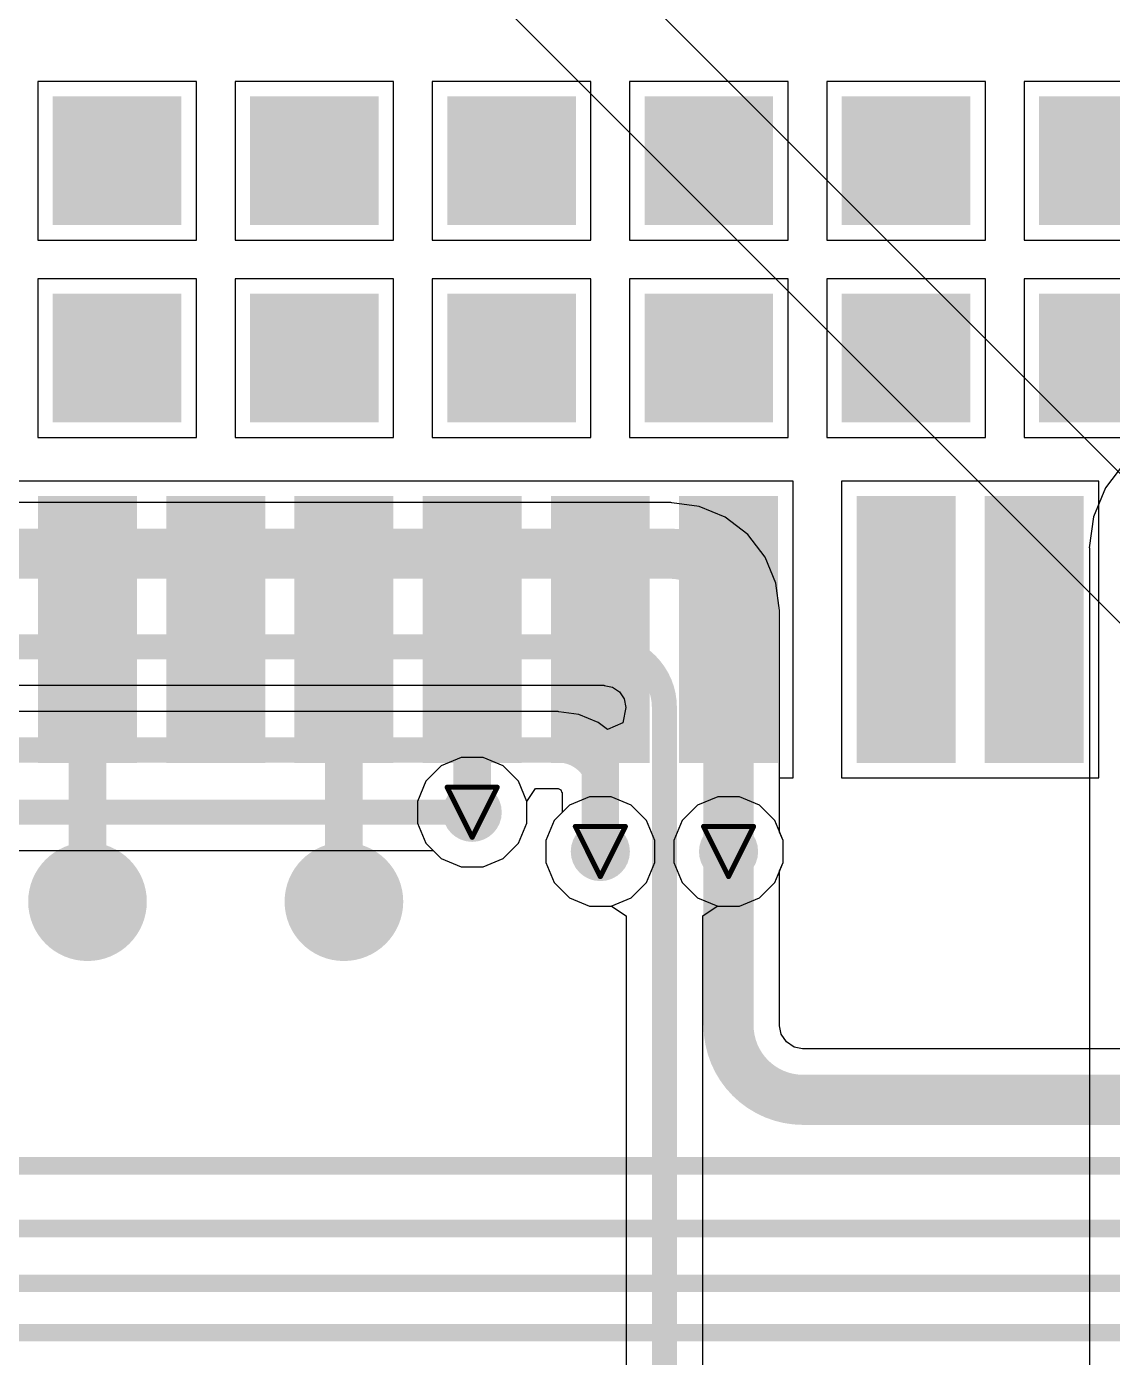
# Model space of a CAD drawing. Header units: inches. Extents: x 0 to 5359, y 0 to 5098.
# Drawn here: x 71.58 to 82.59, y 68.87 to 82.36 of the extents above; entities that cross this region are included whole.
import ezdxf

# ---------------------------------------------------------------- set-up
doc = ezdxf.new("R2010")
doc.units = ezdxf.units.IN
for name, color, linetype in [('Bottom Layer', 5, 'Continuous'), ('Drill Drawing', 1, 'Continuous'), ('Layer 1', 16, 'Continuous'), ('Layer 2', 76, 'Continuous'), ('Top Layer', 1, 'Continuous'), ('Top Paste', 8, 'Continuous'), ('Top Solder', 216, 'Continuous'), ('Via Holes', 16, 'Continuous')]:
    doc.layers.add(name, color=color, linetype=linetype)

# ---------------------------------------------------------------- blocks, each defined once
blk = doc.blocks.new('EC21EFA_512_STD_54')
at = {"layer": 'Top Layer'}
for points in [[(-16.99999902, 11.70000073), (-14.49999894, 11.70000073), (-14.49999894, 10.89999979), (-16.99999902, 10.89999979)], [(-13.54999957, 11.55000103), (-12.44999923, 11.55000103), (-12.44999923, 10.45000069), (-13.54999957, 10.45000069)], [(-11.55000103, 11.55000103), (-10.45000069, 11.55000103), (-10.45000069, 10.45000069), (-11.55000103, 10.45000069)], [(-16.99999902, 10.40000079), (-14.49999894, 10.40000079), (-14.49999894, 9.59999985), (-16.99999902, 9.59999985)], [(-13.54999957, 9.54999995), (-12.44999923, 9.54999995), (-12.44999923, 8.449999609999999), (-13.54999957, 8.449999609999999)], [(-11.55000103, 9.54999995), (-10.45000069, 9.54999995), (-10.45000069, 8.449999609999999), (-11.55000103, 8.449999609999999)], [(-16.99999902, 9.100000849999999), (-14.49999894, 9.100000849999999), (-14.49999894, 8.29999991), (-16.99999902, 8.29999991)], [(-16.99999902, 7.80000091), (-14.49999894, 7.80000091), (-14.49999894, 6.999999969999999), (-16.99999902, 6.999999969999999)], [(-13.54999957, 7.550001409999999), (-12.44999923, 7.550001409999999), (-12.44999923, 6.45000107), (-13.54999957, 6.45000107)], [(-11.55000103, 7.550001409999999), (-10.45000069, 7.550001409999999), (-10.45000069, 6.45000107), (-11.55000103, 6.45000107)], [(-16.99999902, 6.500000969999999), (-14.49999894, 6.500000969999999), (-14.49999894, 5.70000003), (-16.99999902, 5.70000003)], [(-13.54999957, 5.55000033), (-12.44999923, 5.55000033), (-12.44999923, 4.449999989999999), (-13.54999957, 4.449999989999999)], [(-11.55000103, 5.55000033), (-10.45000069, 5.55000033), (-10.45000069, 4.449999989999999), (-11.55000103, 4.449999989999999)], [(-16.99999902, 5.20000103), (-14.49999894, 5.20000103), (-14.49999894, 4.40000009), (-16.99999902, 4.40000009)], [(-13.54999957, 3.549999249999999), (-12.44999923, 3.549999249999999), (-12.44999923, 2.44999891), (-13.54999957, 2.44999891)], [(-11.55000103, 3.549999249999999), (-10.45000069, 3.549999249999999), (-10.45000069, 2.44999891), (-11.55000103, 2.44999891)], [(-16.99999902, 3.39999955), (-14.49999894, 3.39999955), (-14.49999894, 2.59999861), (-16.99999902, 2.59999861)], [(-16.99999902, 2.09999961), (-14.49999894, 2.09999961), (-14.49999894, 1.29999867), (-16.99999902, 1.29999867)], [(-13.54999957, 1.55000071), (-12.44999923, 1.55000071), (-12.44999923, 0.45000037), (-13.54999957, 0.45000037)], [(-11.55000103, 1.55000071), (-10.45000069, 1.55000071), (-10.45000069, 0.45000037), (-11.55000103, 0.45000037)]]:
    blk.add_hatch(color=1, dxfattribs=at).paths.add_polyline_path(points)
at = {"layer": 'Top Paste'}
for points in [[(-16.99999902, 11.70000073), (-14.49999894, 11.70000073), (-14.49999894, 10.89999979), (-16.99999902, 10.89999979)], [(-13.54999957, 11.55000103), (-12.44999923, 11.55000103), (-12.44999923, 10.45000069), (-13.54999957, 10.45000069)], [(-11.55000103, 11.55000103), (-10.45000069, 11.55000103), (-10.45000069, 10.45000069), (-11.55000103, 10.45000069)], [(-16.99999902, 10.40000079), (-14.49999894, 10.40000079), (-14.49999894, 9.59999985), (-16.99999902, 9.59999985)], [(-13.54999957, 9.54999995), (-12.44999923, 9.54999995), (-12.44999923, 8.449999609999999), (-13.54999957, 8.449999609999999)], [(-11.55000103, 9.54999995), (-10.45000069, 9.54999995), (-10.45000069, 8.449999609999999), (-11.55000103, 8.449999609999999)], [(-16.99999902, 9.100000849999999), (-14.49999894, 9.100000849999999), (-14.49999894, 8.29999991), (-16.99999902, 8.29999991)], [(-16.99999902, 7.80000091), (-14.49999894, 7.80000091), (-14.49999894, 6.999999969999999), (-16.99999902, 6.999999969999999)], [(-13.54999957, 7.550001409999999), (-12.44999923, 7.550001409999999), (-12.44999923, 6.45000107), (-13.54999957, 6.45000107)], [(-11.55000103, 7.550001409999999), (-10.45000069, 7.550001409999999), (-10.45000069, 6.45000107), (-11.55000103, 6.45000107)], [(-16.99999902, 6.500000969999999), (-14.49999894, 6.500000969999999), (-14.49999894, 5.70000003), (-16.99999902, 5.70000003)], [(-13.54999957, 5.55000033), (-12.44999923, 5.55000033), (-12.44999923, 4.449999989999999), (-13.54999957, 4.449999989999999)], [(-11.55000103, 5.55000033), (-10.45000069, 5.55000033), (-10.45000069, 4.449999989999999), (-11.55000103, 4.449999989999999)], [(-16.99999902, 5.20000103), (-14.49999894, 5.20000103), (-14.49999894, 4.40000009), (-16.99999902, 4.40000009)], [(-13.54999957, 3.549999249999999), (-12.44999923, 3.549999249999999), (-12.44999923, 2.44999891), (-13.54999957, 2.44999891)], [(-11.55000103, 3.549999249999999), (-10.45000069, 3.549999249999999), (-10.45000069, 2.44999891), (-11.55000103, 2.44999891)], [(-16.99999902, 3.39999955), (-14.49999894, 3.39999955), (-14.49999894, 2.59999861), (-16.99999902, 2.59999861)], [(-16.99999902, 2.09999961), (-14.49999894, 2.09999961), (-14.49999894, 1.29999867), (-16.99999902, 1.29999867)], [(-13.54999957, 1.55000071), (-12.44999923, 1.55000071), (-12.44999923, 0.45000037), (-13.54999957, 0.45000037)], [(-11.55000103, 1.55000071), (-10.45000069, 1.55000071), (-10.45000069, 0.45000037), (-11.55000103, 0.45000037)]]:
    blk.add_hatch(color=8, dxfattribs=at).paths.add_polyline_path(points)
at = {"layer": 'Top Solder'}
for points in [[(-17.10159902, 11.80160073), (-14.39839894, 11.80160073), (-14.39839894, 10.79839979), (-17.10159902, 10.79839979)], [(-13.65159957, 11.65160103), (-12.34839923, 11.65160103), (-12.34839923, 10.34840069), (-13.65159957, 10.34840069)], [(-11.65160103, 11.65160103), (-10.34840069, 11.65160103), (-10.34840069, 10.34840069), (-11.65160103, 10.34840069)], [(-17.10159902, 10.50160079), (-14.39839894, 10.50160079), (-14.39839894, 9.49839985), (-17.10159902, 9.49839985)], [(-13.65159957, 9.65159995), (-12.34839923, 9.65159995), (-12.34839923, 8.34839961), (-13.65159957, 8.34839961)], [(-11.65160103, 9.65159995), (-10.34840069, 9.65159995), (-10.34840069, 8.34839961), (-11.65160103, 8.34839961)], [(-17.10159902, 9.20160085), (-14.39839894, 9.20160085), (-14.39839894, 8.198399910000001), (-17.10159902, 8.198399910000001)], [(-17.10159902, 7.90160091), (-14.39839894, 7.90160091), (-14.39839894, 6.898399969999999), (-17.10159902, 6.898399969999999)], [(-13.65159957, 7.65160141), (-12.34839923, 7.65160141), (-12.34839923, 6.34840107), (-13.65159957, 6.34840107)], [(-11.65160103, 7.65160141), (-10.34840069, 7.65160141), (-10.34840069, 6.34840107), (-11.65160103, 6.34840107)], [(-17.10159902, 6.601600969999999), (-14.39839894, 6.601600969999999), (-14.39839894, 5.59840003), (-17.10159902, 5.59840003)], [(-13.65159957, 5.65160033), (-12.34839923, 5.65160033), (-12.34839923, 4.34839999), (-13.65159957, 4.34839999)], [(-11.65160103, 5.65160033), (-10.34840069, 5.65160033), (-10.34840069, 4.34839999), (-11.65160103, 4.34839999)], [(-17.10159902, 5.30160103), (-14.39839894, 5.30160103), (-14.39839894, 4.298400089999999), (-17.10159902, 4.298400089999999)], [(-13.65159957, 3.65159925), (-12.34839923, 3.65159925), (-12.34839923, 2.34839891), (-13.65159957, 2.34839891)], [(-11.65160103, 3.65159925), (-10.34840069, 3.65159925), (-10.34840069, 2.34839891), (-11.65160103, 2.34839891)], [(-17.10159902, 3.501599549999999), (-14.39839894, 3.501599549999999), (-14.39839894, 2.49839861), (-17.10159902, 2.49839861)], [(-17.10159902, 2.20159961), (-14.39839894, 2.20159961), (-14.39839894, 1.19839867), (-17.10159902, 1.19839867)], [(-13.65159957, 1.65160071), (-12.34839923, 1.65160071), (-12.34839923, 0.34840037), (-13.65159957, 0.34840037)], [(-11.65160103, 1.65160071), (-10.34840069, 1.65160071), (-10.34840069, 0.34840037), (-11.65160103, 0.34840037)]]:
    blk.add_hatch(color=216, dxfattribs=at).paths.add_polyline_path(points)

msp = doc.modelspace()

# ---------------------------------------------------------------- hatches: boundary and pattern name
at = {"layer": 'Bottom Layer'}
h = msp.add_hatch(color=5, dxfattribs=at)
edge = h.paths.add_edge_path()
edge.add_arc((76.10052343999999, 74.39781412), 0.2999994, 0, 360)
h = msp.add_hatch(color=5, dxfattribs=at)
edge = h.paths.add_edge_path()
edge.add_arc((77.39996204, 74.00004504), 0.2999994, 0, 360)
h = msp.add_hatch(color=5, dxfattribs=at)
edge = h.paths.add_edge_path()
edge.add_arc((78.69996198, 74.00004504), 0.2999994, 0, 360)
at = {"layer": 'Layer 1'}
h = msp.add_hatch(color=16, dxfattribs=at)
edge = h.paths.add_edge_path()
edge.add_arc((76.10052343999999, 74.39781412), 0.2999994, 0, 360)
h = msp.add_hatch(color=16, dxfattribs=at)
edge = h.paths.add_edge_path()
edge.add_arc((77.39996204, 74.00004504), 0.2999994, 0, 360)
h = msp.add_hatch(color=16, dxfattribs=at)
edge = h.paths.add_edge_path()
edge.add_arc((78.69996198, 74.00004504), 0.2999994, 0, 360)
at = {"layer": 'Layer 2'}
h = msp.add_hatch(color=76, dxfattribs=at)
edge = h.paths.add_edge_path()
edge.add_arc((76.10052343999999, 74.39781412), 0.2999994, 0, 360)
h = msp.add_hatch(color=76, dxfattribs=at)
edge = h.paths.add_edge_path()
edge.add_arc((77.39996204, 74.00004504), 0.2999994, 0, 360)
h = msp.add_hatch(color=76, dxfattribs=at)
edge = h.paths.add_edge_path()
edge.add_arc((78.69996198, 74.00004504), 0.2999994, 0, 360)
at = {"layer": 'Top Layer'}
h = msp.add_hatch(color=1, dxfattribs=at)
edge = h.paths.add_edge_path()
edge.add_arc((76.10052343999999, 74.39781412), 0.2999994, 0, 360)
h = msp.add_hatch(color=1, dxfattribs=at)
edge = h.paths.add_edge_path()
edge.add_arc((77.39996204, 74.00004504), 0.2999994, 0, 360)
h = msp.add_hatch(color=1, dxfattribs=at)
edge = h.paths.add_edge_path()
edge.add_arc((78.69996198, 74.00004504), 0.2999994, 0, 360)
h = msp.add_hatch(color=1, dxfattribs=at)
edge = h.paths.add_edge_path()
edge.add_arc((72.19996228000001, 73.49204504), 0.499999, 0, 360)
h = msp.add_hatch(color=1, dxfattribs=at)
edge = h.paths.add_edge_path()
edge.add_arc((74.79996216, 73.49204504), 0.499999, 0, 360)
at = {"layer": 'Top Paste'}
h = msp.add_hatch(color=8, dxfattribs=at)
edge = h.paths.add_edge_path()
edge.add_arc((72.19996228000001, 73.49204504), 0.499999, 0, 360)
h = msp.add_hatch(color=8, dxfattribs=at)
edge = h.paths.add_edge_path()
edge.add_arc((74.79996216, 73.49204504), 0.499999, 0, 360)
at = {"layer": 'Top Solder'}
h = msp.add_hatch(color=216, dxfattribs=at)
edge = h.paths.add_edge_path()
edge.add_arc((72.19996228000001, 73.49204504), 0.601599, 0, 360)
h = msp.add_hatch(color=216, dxfattribs=at)
edge = h.paths.add_edge_path()
edge.add_arc((74.79996216, 73.49204504), 0.601599, 0, 360)
at = {"layer": 'Via Holes'}
h = msp.add_hatch(color=7, dxfattribs=at)
edge = h.paths.add_edge_path()
edge.add_arc((76.10052343999999, 74.39781412), 0.1499997, 0, 360)
h = msp.add_hatch(color=7, dxfattribs=at)
edge = h.paths.add_edge_path()
edge.add_arc((77.39996204, 74.00004504), 0.1499997, 0, 360)
h = msp.add_hatch(color=7, dxfattribs=at)
edge = h.paths.add_edge_path()
edge.add_arc((78.69996198, 74.00004504), 0.1499997, 0, 360)

# ---------------------------------------------------------------- linework, layer by layer
at = {"layer": 'Bottom Layer'}
for p, q in [((82.71380714, 77.93718728), (82.52064268, 77.68544788)), ((82.52064268, 77.68544788), (82.3992129, 77.39229123999999)), ((78.11592454, 77.53566408), (55.83140218, 77.53566408)), ((78.12378075999999, 77.53410198), (78.11592454, 77.53566408)), ((78.40100397999998, 77.49760472), (78.12378075999999, 77.53410198)), ((78.66665495999999, 77.38756683999999), (78.40100397999998, 77.49760472)), ((78.8947749, 77.21252528), (78.66665495999999, 77.38756683999999)), ((82.3992129, 77.39229123999999), (82.35779566, 77.077697)), ((79.06981646, 76.98440534), (78.8947749, 77.21252528)), ((82.35779566, 77.077697), (82.36072936, 77.077697)), ((82.36072936, 77.077697), (82.36072936, 54.78598389999999)), ((79.17985434, 76.71875435999999), (79.06981646, 76.98440534)), ((79.2163516, 76.44153114), (79.17985434, 76.71875435999999)), ((79.2179137, 76.43367492), (79.2163516, 76.44153114)), ((79.2179137, 74.19727096), (79.2179137, 76.43367492)), ((55.499, 75.6845324), (77.43716541999999, 75.68453493999999)), ((77.43716541999999, 75.68453493999999), (77.43716541999999, 75.68358244)), ((77.43716541999999, 75.68358244), (77.5224383, 75.66662031999999)), ((77.5224383, 75.66662031999999), (77.59473178, 75.61831714)), ((77.59473178, 75.61831714), (77.64303496, 75.54602366)), ((77.64303496, 75.54602366), (77.65999453999999, 75.46075332)), ((76.97090016, 75.41725582), (46.7936072, 75.41725582)), ((76.97796136, 75.41585119999999), (76.97090016, 75.41725582)), ((77.18236786, 75.3889399), (76.97796136, 75.41585119999999)), ((77.37942613999999, 75.307317), (77.18236786, 75.3889399)), ((77.65999453999999, 75.46075332), (77.62954248, 75.30269674)), ((77.47301243999999, 75.23550612), (77.37942613999999, 75.307317)), ((77.62954248, 75.30269674), (77.47301243999999, 75.23550612)), ((76.65452284, 74.50800948), (76.74293261999999, 74.64032569999999)), ((76.74293261999999, 74.64032569999999), (76.97090016, 74.64032569999999)), ((76.97090016, 74.64032569999999), (76.97090016, 74.63800413999999)), ((76.97090016, 74.63800413999999), (76.99796385999998, 74.62679258)), ((76.99796385999998, 74.62679258), (77.00917541999999, 74.59972888)), ((77.00917541999999, 74.59972888), (77.01149698, 74.59972888)), ((77.01149698, 74.59972888), (77.01149698, 74.39505314)), ((76.65452284, 74.28761621999999), (76.65452284, 74.50800948)), ((76.93030334, 74.31385949999999), (76.84596264, 74.11024293999999)), ((77.01149698, 74.39505314), (76.93030334, 74.31385949999999)), ((76.57018214, 74.08399966), (76.65452284, 74.28761621999999)), ((79.25396137999999, 74.11024293999999), (79.2179137, 74.19727096)), ((76.41433789999999, 73.92815542), (76.57018214, 74.08399966)), ((76.84596264, 74.11024293999999), (76.84596264, 73.88984713999999)), ((79.25396137999999, 73.88984713999999), (79.25396137999999, 74.11024293999999)), ((70.25056054, 74.00934906), (75.70551533999999, 74.00934906)), ((75.70551533999999, 74.00934906), (75.78670898, 73.92815542)), ((75.78670898, 73.92815542), (75.99032554, 73.84381472)), ((76.21072134, 73.84381472), (76.41433789999999, 73.92815542)), ((75.99032554, 73.84381472), (76.21072134, 73.84381472)), ((76.84596264, 73.88984713999999), (76.93030334, 73.68623058)), ((79.16962068, 73.68623058), (79.25396137999999, 73.88984713999999)), ((76.93030334, 73.68623058), (77.08614758, 73.53038633999999)), ((79.01377644, 73.53038633999999), (79.16962068, 73.68623058)), ((77.08614758, 73.53038633999999), (77.28976413999999, 73.44604564)), ((78.81015988, 73.44604564), (79.01377644, 73.53038633999999)), ((77.28976413999999, 73.44604564), (77.51015994, 73.44604564)), ((77.51015994, 73.44604564), (77.51311396, 73.44726992)), ((77.51311396, 73.44726992), (77.66094958, 73.34848677999999)), ((78.4378797, 73.34894143999999), (78.58571531999999, 73.44772203999999)), ((78.58571531999999, 73.44772203999999), (78.58976408, 73.44604564)), ((78.58976408, 73.44604564), (78.81015988, 73.44604564)), ((77.66094958, 73.34848677999999), (77.66094958, 66.35880809999999)), ((78.4378797, 66.35880809999999), (78.4378797, 73.34894143999999))]:
    msp.add_line(p, q, dxfattribs=at)
for points in [[(55.80396256, 77.01771236, 0.508, 0.508, 0), (78.11592454, 77.01771236, 0.508, 0.508, 0)], [(78.11592454, 77.01771236, 0.508, 0.508, -0.4142135623730951), (78.69996198, 76.43367492, 0.508, 0.508, 0)], [(78.69996198, 74.00004504, 0.508, 0.508, 0), (78.69996198, 76.43367492, 0.508, 0.508, 0)], [(55.499, 76.07299746, 0.254, 0.254, 0), (77.43716541999999, 76.073, 0.254, 0.254, 0)], [(77.43716541999999, 76.073, 0.254, 0.254, -0.4142135623730951), (78.04941464, 75.46075078, 0.254, 0.254, 0)], [(78.04941464, 66.20004540000001, 0.254, 0.254, 0), (78.04941464, 75.46075078, 0.254, 0.254, 0)], [(38.73664592, 75.02879075999999, 0.254, 0.254, 0), (76.97090016, 75.02879075999999, 0.254, 0.254, 0)], [(76.97090016, 75.02879075999999, 0.254, 0.254, -0.4142135623730951), (77.39996204, 74.59972888, 0.254, 0.254, 0)], [(77.39996204, 74.00004504, 0.254, 0.254, 0), (77.39996204, 74.59972888, 0.254, 0.254, 0)], [(39.36120906, 74.39781412, 0.254, 0.254, 0), (76.10052343999999, 74.39781412, 0.254, 0.254, 0)]]:
    msp.add_lwpolyline(points, format="xyseb", dxfattribs=at)
for points in [[(77.98892453999999, 77.01771236, 0.254, 0.254, 1), (78.24292454, 77.01771236, 0.254, 0.254, 1)], [(77.98892453999999, 77.01771236, 0.254, 0.254, 1), (78.24292454, 77.01771236, 0.254, 0.254, 1)], [(78.57296198, 76.43367492, 0.254, 0.254, 1), (78.82696198, 76.43367492, 0.254, 0.254, 1)], [(78.57296198, 76.43367492, 0.254, 0.254, 1), (78.82696198, 76.43367492, 0.254, 0.254, 1)], [(77.37366542, 76.073, 0.127, 0.127, 1), (77.50066542, 76.073, 0.127, 0.127, 1)], [(77.37366542, 76.073, 0.127, 0.127, 1), (77.50066542, 76.073, 0.127, 0.127, 1)], [(77.98591464, 75.46075078, 0.127, 0.127, 1), (78.11291464, 75.46075078, 0.127, 0.127, 1)], [(77.98591464, 75.46075078, 0.127, 0.127, 1), (78.11291464, 75.46075078, 0.127, 0.127, 1)], [(76.90740016, 75.02879075999999, 0.127, 0.127, 1), (77.03440016, 75.02879075999999, 0.127, 0.127, 1)], [(76.90740016, 75.02879075999999, 0.127, 0.127, 1), (77.03440016, 75.02879075999999, 0.127, 0.127, 1)], [(77.33646204, 74.59972888, 0.127, 0.127, 1), (77.46346204, 74.59972888, 0.127, 0.127, 1)], [(77.33646204, 74.59972888, 0.127, 0.127, 1), (77.46346204, 74.59972888, 0.127, 0.127, 1)], [(76.03702344, 74.39781412, 0.127, 0.127, 1), (76.16402344, 74.39781412, 0.127, 0.127, 1)], [(78.57296198, 74.00004504, 0.254, 0.254, 1), (78.82696198, 74.00004504, 0.254, 0.254, 1)], [(77.33646204, 74.00004504, 0.127, 0.127, 1), (77.46346204, 74.00004504, 0.127, 0.127, 1)]]:
    msp.add_lwpolyline(points, format="xyseb", close=True, dxfattribs=at)
at = {"layer": 'Drill Drawing'}
for points in [[(75.84652344, 74.65181412, 0.0508, 0.0508, 0), (76.35452344, 74.65181412, 0.0508, 0.0508, 0)], [(75.84652344, 74.65181412, 0.0508, 0.0508, 0), (76.10052343999999, 74.14381412, 0.0508, 0.0508, 0)], [(76.10052343999999, 74.14381412, 0.0508, 0.0508, 0), (76.35452344, 74.65181412, 0.0508, 0.0508, 0)], [(77.14596203999999, 74.25404504, 0.0508, 0.0508, 0), (77.65396204, 74.25404504, 0.0508, 0.0508, 0)], [(77.14596203999999, 74.25404504, 0.0508, 0.0508, 0), (77.39996204, 73.74604504, 0.0508, 0.0508, 0)], [(77.39996204, 73.74604504, 0.0508, 0.0508, 0), (77.65396204, 74.25404504, 0.0508, 0.0508, 0)], [(78.44596197999999, 74.25404504, 0.0508, 0.0508, 0), (78.95396197999999, 74.25404504, 0.0508, 0.0508, 0)], [(78.44596197999999, 74.25404504, 0.0508, 0.0508, 0), (78.69996198, 73.74604504, 0.0508, 0.0508, 0)], [(78.69996198, 73.74604504, 0.0508, 0.0508, 0), (78.95396197999999, 74.25404504, 0.0508, 0.0508, 0)]]:
    msp.add_lwpolyline(points, format="xyseb", dxfattribs=at)
for points in [[(75.83382343999999, 74.65181412, 0.0254, 0.0254, 1), (75.85922344, 74.65181412, 0.0254, 0.0254, 1)], [(75.83382343999999, 74.65181412, 0.0254, 0.0254, 1), (75.85922344, 74.65181412, 0.0254, 0.0254, 1)], [(76.34182344, 74.65181412, 0.0254, 0.0254, 1), (76.36722343999999, 74.65181412, 0.0254, 0.0254, 1)], [(76.34182344, 74.65181412, 0.0254, 0.0254, 1), (76.36722343999999, 74.65181412, 0.0254, 0.0254, 1)], [(76.08782344, 74.14381412, 0.0254, 0.0254, 1), (76.11322344, 74.14381412, 0.0254, 0.0254, 1)], [(76.08782344, 74.14381412, 0.0254, 0.0254, 1), (76.11322344, 74.14381412, 0.0254, 0.0254, 1)], [(77.13326204, 74.25404504, 0.0254, 0.0254, 1), (77.15866204, 74.25404504, 0.0254, 0.0254, 1)], [(77.13326204, 74.25404504, 0.0254, 0.0254, 1), (77.15866204, 74.25404504, 0.0254, 0.0254, 1)], [(77.64126204, 74.25404504, 0.0254, 0.0254, 1), (77.66666203999999, 74.25404504, 0.0254, 0.0254, 1)], [(77.64126204, 74.25404504, 0.0254, 0.0254, 1), (77.66666203999999, 74.25404504, 0.0254, 0.0254, 1)], [(78.43326198, 74.25404504, 0.0254, 0.0254, 1), (78.45866198, 74.25404504, 0.0254, 0.0254, 1)], [(78.43326198, 74.25404504, 0.0254, 0.0254, 1), (78.45866198, 74.25404504, 0.0254, 0.0254, 1)], [(78.94126198, 74.25404504, 0.0254, 0.0254, 1), (78.96666198, 74.25404504, 0.0254, 0.0254, 1)], [(78.94126198, 74.25404504, 0.0254, 0.0254, 1), (78.96666198, 74.25404504, 0.0254, 0.0254, 1)], [(77.38726204, 73.74604504, 0.0254, 0.0254, 1), (77.41266203999999, 73.74604504, 0.0254, 0.0254, 1)], [(77.38726204, 73.74604504, 0.0254, 0.0254, 1), (77.41266203999999, 73.74604504, 0.0254, 0.0254, 1)], [(78.68726197999999, 73.74604504, 0.0254, 0.0254, 1), (78.71266198, 73.74604504, 0.0254, 0.0254, 1)], [(78.68726197999999, 73.74604504, 0.0254, 0.0254, 1), (78.71266198, 73.74604504, 0.0254, 0.0254, 1)]]:
    msp.add_lwpolyline(points, format="xyseb", close=True, dxfattribs=at)
at = {"layer": 'Layer 1'}
for p, q in [((75.78670898, 74.86747282), (75.63086473999999, 74.71162858)), ((75.99032554, 74.95181351999999), (75.78670898, 74.86747282)), ((76.21072134, 74.95181351999999), (75.99032554, 74.95181351999999)), ((76.41433789999999, 74.86747282), (76.21072134, 74.95181351999999)), ((76.57018214, 74.71162858), (76.41433789999999, 74.86747282)), ((75.63086473999999, 74.71162858), (75.54652404, 74.50801202)), ((76.65452284, 74.50801202), (76.57018214, 74.71162858)), ((75.54652404, 74.50801202), (75.54652404, 74.28761621999999)), ((76.65452284, 74.28761621999999), (76.65452284, 74.50801202)), ((77.08614758, 74.46970374), (76.93030334, 74.31385949999999)), ((77.28976413999999, 74.55404444), (77.08614758, 74.46970374)), ((77.51015994, 74.55404444), (77.28976413999999, 74.55404444)), ((77.7137765, 74.46970374), (77.51015994, 74.55404444)), ((77.86962074, 74.31385949999999), (77.7137765, 74.46970374)), ((78.38614752, 74.46970374), (78.23030328, 74.31385949999999)), ((78.58976408, 74.55404444), (78.38614752, 74.46970374)), ((78.81015988, 74.55404444), (78.58976408, 74.55404444)), ((79.01377644, 74.46970374), (78.81015988, 74.55404444)), ((79.16962068, 74.31385949999999), (79.01377644, 74.46970374)), ((76.93030334, 74.31385949999999), (76.84596264, 74.11024293999999)), ((77.95396144, 74.11024293999999), (77.86962074, 74.31385949999999)), ((78.23030328, 74.31385949999999), (78.14596258, 74.11024293999999)), ((79.25396137999999, 74.11024293999999), (79.16962068, 74.31385949999999)), ((75.54652404, 74.28761621999999), (75.63086473999999, 74.08399966)), ((76.57018214, 74.08399966), (76.65452284, 74.28761621999999)), ((75.63086473999999, 74.08399966), (75.78670898, 73.92815542)), ((76.41433789999999, 73.92815542), (76.57018214, 74.08399966)), ((76.84596264, 74.11024293999999), (76.84596264, 73.88984713999999)), ((77.95396144, 73.88984713999999), (77.95396144, 74.11024293999999)), ((78.14596258, 74.11024293999999), (78.14596258, 73.88984713999999)), ((79.25396137999999, 73.88984713999999), (79.25396137999999, 74.11024293999999)), ((75.78670898, 73.92815542), (75.99032554, 73.84381472)), ((76.21072134, 73.84381472), (76.41433789999999, 73.92815542)), ((75.99032554, 73.84381472), (76.21072134, 73.84381472)), ((76.84596264, 73.88984713999999), (76.93030334, 73.68623058)), ((77.86962074, 73.68623058), (77.95396144, 73.88984713999999)), ((78.14596258, 73.88984713999999), (78.23030328, 73.68623058)), ((79.16962068, 73.68623058), (79.25396137999999, 73.88984713999999)), ((76.93030334, 73.68623058), (77.08614758, 73.53038633999999)), ((77.7137765, 73.53038633999999), (77.86962074, 73.68623058)), ((78.23030328, 73.68623058), (78.38614752, 73.53038633999999)), ((79.01377644, 73.53038633999999), (79.16962068, 73.68623058)), ((77.08614758, 73.53038633999999), (77.28976413999999, 73.44604564)), ((77.51015994, 73.44604564), (77.7137765, 73.53038633999999)), ((78.38614752, 73.53038633999999), (78.58976408, 73.44604564)), ((78.81015988, 73.44604564), (79.01377644, 73.53038633999999)), ((77.28976413999999, 73.44604564), (77.51015994, 73.44604564)), ((78.58976408, 73.44604564), (78.81015988, 73.44604564))]:
    msp.add_line(p, q, dxfattribs=at)
at = {"layer": 'Layer 2'}
for p, q in [((91.30332005999999, 69.19512196), (71.67879492, 88.81962678)), ((70.49995552, 88.48242907999999), (85.2190701, 73.76335006)), ((75.78670898, 74.86747282), (75.63086473999999, 74.71162858)), ((75.99032554, 74.95181351999999), (75.78670898, 74.86747282)), ((76.21072134, 74.95181351999999), (75.99032554, 74.95181351999999)), ((76.41433789999999, 74.86747282), (76.21072134, 74.95181351999999)), ((76.57018214, 74.71162858), (76.41433789999999, 74.86747282)), ((75.63086473999999, 74.71162858), (75.54652404, 74.50801202)), ((76.65452284, 74.50801202), (76.57018214, 74.71162858)), ((75.54652404, 74.50801202), (75.54652404, 74.28761621999999)), ((76.65452284, 74.28761621999999), (76.65452284, 74.50801202)), ((77.08614758, 74.46970374), (76.93030334, 74.31385949999999)), ((77.28976413999999, 74.55404444), (77.08614758, 74.46970374)), ((77.51015994, 74.55404444), (77.28976413999999, 74.55404444)), ((77.7137765, 74.46970374), (77.51015994, 74.55404444)), ((77.86962074, 74.31385949999999), (77.7137765, 74.46970374)), ((78.38614752, 74.46970374), (78.23030328, 74.31385949999999)), ((78.58976408, 74.55404444), (78.38614752, 74.46970374)), ((78.81015988, 74.55404444), (78.58976408, 74.55404444)), ((79.01377644, 74.46970374), (78.81015988, 74.55404444)), ((79.16962068, 74.31385949999999), (79.01377644, 74.46970374)), ((76.93030334, 74.31385949999999), (76.84596264, 74.11024293999999)), ((77.95396144, 74.11024293999999), (77.86962074, 74.31385949999999)), ((78.23030328, 74.31385949999999), (78.14596258, 74.11024293999999)), ((79.25396137999999, 74.11024293999999), (79.16962068, 74.31385949999999)), ((75.54652404, 74.28761621999999), (75.63086473999999, 74.08399966)), ((76.57018214, 74.08399966), (76.65452284, 74.28761621999999)), ((75.63086473999999, 74.08399966), (75.78670898, 73.92815542)), ((76.41433789999999, 73.92815542), (76.57018214, 74.08399966)), ((76.84596264, 74.11024293999999), (76.84596264, 73.88984713999999)), ((77.95396144, 73.88984713999999), (77.95396144, 74.11024293999999)), ((78.14596258, 74.11024293999999), (78.14596258, 73.88984713999999)), ((79.25396137999999, 73.88984713999999), (79.25396137999999, 74.11024293999999)), ((75.78670898, 73.92815542), (75.99032554, 73.84381472)), ((76.21072134, 73.84381472), (76.41433789999999, 73.92815542)), ((75.99032554, 73.84381472), (76.21072134, 73.84381472)), ((76.84596264, 73.88984713999999), (76.93030334, 73.68623058)), ((77.86962074, 73.68623058), (77.95396144, 73.88984713999999)), ((78.14596258, 73.88984713999999), (78.23030328, 73.68623058)), ((79.16962068, 73.68623058), (79.25396137999999, 73.88984713999999)), ((76.93030334, 73.68623058), (77.08614758, 73.53038633999999)), ((77.7137765, 73.53038633999999), (77.86962074, 73.68623058)), ((78.23030328, 73.68623058), (78.38614752, 73.53038633999999)), ((79.01377644, 73.53038633999999), (79.16962068, 73.68623058)), ((77.08614758, 73.53038633999999), (77.28976413999999, 73.44604564)), ((77.51015994, 73.44604564), (77.7137765, 73.53038633999999)), ((78.38614752, 73.53038633999999), (78.58976408, 73.44604564)), ((78.81015988, 73.44604564), (79.01377644, 73.53038633999999)), ((77.28976413999999, 73.44604564), (77.51015994, 73.44604564)), ((78.58976408, 73.44604564), (78.81015988, 73.44604564))]:
    msp.add_line(p, q, dxfattribs=at)
at = {"layer": 'Top Layer'}
for p, q in [((73.30396058, 81.80404263999999), (71.69596278, 81.80404263999999)), ((71.69596278, 81.80404263999999), (71.69596278, 80.19604484)), ((73.30396058, 80.19604484), (73.30396058, 81.80404263999999)), ((75.30396166, 81.80404263999999), (73.69596385999999, 81.80404263999999)), ((73.69596385999999, 81.80404263999999), (73.69596385999999, 80.19604484)), ((75.30396166, 80.19604484), (75.30396166, 81.80404263999999)), ((77.30396019999999, 81.80404263999999), (75.6959624, 81.80404263999999)), ((75.6959624, 81.80404263999999), (75.6959624, 80.19604484)), ((77.30396019999999, 80.19604484), (77.30396019999999, 81.80404263999999)), ((79.30396128, 81.80404263999999), (77.69596347999999, 81.80404263999999)), ((77.69596347999999, 81.80404263999999), (77.69596347999999, 80.19604484)), ((79.30396128, 80.19604484), (79.30396128, 81.80404263999999)), ((81.30396235999999, 81.80404263999999), (79.69596456, 81.80404263999999)), ((79.69596456, 81.80404263999999), (79.69596456, 80.19604484)), ((81.30396235999999, 80.19604484), (81.30396235999999, 81.80404263999999)), ((83.30396089999999, 81.80404263999999), (81.6959631, 81.80404263999999)), ((81.6959631, 81.80404263999999), (81.6959631, 80.19604484)), ((71.69596278, 80.19604484), (73.30396058, 80.19604484)), ((73.69596385999999, 80.19604484), (75.30396166, 80.19604484)), ((75.6959624, 80.19604484), (77.30396019999999, 80.19604484)), ((77.69596347999999, 80.19604484), (79.30396128, 80.19604484)), ((79.69596456, 80.19604484), (81.30396235999999, 80.19604484)), ((81.6959631, 80.19604484), (83.30396089999999, 80.19604484)), ((73.30396058, 79.80404409999998), (71.69596278, 79.80404409999998)), ((71.69596278, 79.80404409999998), (71.69596278, 78.19604629999999)), ((73.30396058, 78.19604629999999), (73.30396058, 79.80404409999998)), ((75.30396166, 79.80404409999998), (73.69596385999999, 79.80404409999998)), ((73.69596385999999, 79.80404409999998), (73.69596385999999, 78.19604629999999)), ((75.30396166, 78.19604629999999), (75.30396166, 79.80404409999998)), ((77.30396019999999, 79.80404409999998), (75.6959624, 79.80404409999998)), ((75.6959624, 79.80404409999998), (75.6959624, 78.19604629999999)), ((77.30396019999999, 78.19604629999999), (77.30396019999999, 79.80404409999998)), ((79.30396128, 79.80404409999998), (77.69596347999999, 79.80404409999998)), ((77.69596347999999, 79.80404409999998), (77.69596347999999, 78.19604629999999)), ((79.30396128, 78.19604629999999), (79.30396128, 79.80404409999998)), ((81.30396235999999, 79.80404409999998), (79.69596456, 79.80404409999998)), ((79.69596456, 79.80404409999998), (79.69596456, 78.19604629999999)), ((81.30396235999999, 78.19604629999999), (81.30396235999999, 79.80404409999998)), ((83.30396089999999, 79.80404409999998), (81.6959631, 79.80404409999998)), ((81.6959631, 79.80404409999998), (81.6959631, 78.19604629999999)), ((71.69596278, 78.19604629999999), (73.30396058, 78.19604629999999)), ((73.69596385999999, 78.19604629999999), (75.30396166, 78.19604629999999)), ((75.6959624, 78.19604629999999), (77.30396019999999, 78.19604629999999)), ((77.69596347999999, 78.19604629999999), (79.30396128, 78.19604629999999)), ((79.69596456, 78.19604629999999), (81.30396235999999, 78.19604629999999)), ((81.6959631, 78.19604629999999), (83.30396089999999, 78.19604629999999)), ((79.35396118, 77.75404565999999), (70.24596314, 77.75404565999999)), ((79.35396118, 74.74604558), (79.35396118, 77.75404565999999)), ((82.4539626, 77.75404565999999), (79.84596425999999, 77.75404565999999)), ((79.84596425999999, 77.75404565999999), (79.84596425999999, 74.74604558)), ((82.4539626, 74.74604558), (82.4539626, 77.75404565999999)), ((79.2179137, 74.19727096), (79.2179137, 74.74604558)), ((79.2179137, 74.74604558), (79.35396118, 74.74604558)), ((79.84596425999999, 74.74604558), (82.4539626, 74.74604558)), ((79.25396137999999, 74.11024293999999), (79.2179137, 74.19727096)), ((79.25396137999999, 73.88984713999999), (79.25396137999999, 74.11024293999999)), ((79.2179137, 73.80281912), (79.25396137999999, 73.88984713999999)), ((79.2179137, 72.23940086), (79.2179137, 73.80281912)), ((79.21698914, 72.23474757999999), (79.2179137, 72.23940086)), ((79.23428145999999, 72.14781099999999), (79.21698914, 72.23474757999999)), ((79.28616095999999, 72.07016574000001), (79.23428145999999, 72.14781099999999)), ((79.36380622, 72.01828624), (79.28616095999999, 72.07016574000001)), ((79.45074279999999, 72.00099391999998), (79.36380622, 72.01828624)), ((79.45539608, 72.00191848), (79.45074279999999, 72.00099391999998)), ((105.13896676, 72.00191848), (79.45539608, 72.00191848))]:
    msp.add_line(p, q, dxfattribs=at)
for points in [[(78.69996198, 74.00004504, 0.508, 0.508, 0), (78.69996198, 76.25004562, 0.508, 0.508, 0)], [(72.19996228000001, 73.49204504, 0.3809999999999999, 0.3809999999999999, 0), (72.19996228000001, 76.25004562, 0.3809999999999999, 0.3809999999999999, 0)], [(74.79996216, 73.49204504, 0.3809999999999999, 0.3809999999999999, 0), (74.79996216, 76.25004562, 0.3809999999999999, 0.3809999999999999, 0)], [(76.0999621, 76.25004562, 0.3809999999999999, 0.3809999999999999, 0), (76.1002415, 76.24976622, 0.3809999999999999, 0.3809999999999999, 0)], [(76.1002415, 74.39809605999999, 0.3809999999999999, 0.3809999999999999, 0), (76.1002415, 76.24976622, 0.3809999999999999, 0.3809999999999999, 0)], [(77.39996204, 74.00004504, 0.3809999999999999, 0.3809999999999999, 0), (77.39996204, 76.25004562, 0.3809999999999999, 0.3809999999999999, 0)], [(76.1002415, 74.39809605999999, 0.3809999999999999, 0.3809999999999999, 0), (76.10052343999999, 74.39781412, 0.3809999999999999, 0.3809999999999999, 0)], [(78.69996198, 72.23940086, 0.508, 0.508, 0), (78.69996198, 74.00004504, 0.508, 0.508, 0)], [(79.45539608, 71.48396676, 0.508, 0.508, -0.4142135623730951), (78.69996198, 72.23940086, 0.508, 0.508, 0)], [(79.45539608, 71.48396676, 0.508, 0.508, 0), (105.13896676, 71.48396676, 0.508, 0.508, 0)], [(70.14167327999999, 70.81519999999999, 0.1778, 0.1778, 0), (105.2576, 70.81519999999999, 0.1778, 0.1778, 0)], [(68.89388303999999, 70.18019238, 0.1778, 0.1778, 0), (105.39936756, 70.18019491999999, 0.1778, 0.1778, 0)], [(67.72124378, 69.62416606, 0.1778, 0.1778, 0), (103.93403394, 69.62416606, 0.1778, 0.1778, 0)], [(67.78735744, 69.12416452, 0.1778, 0.1778, 0), (102.55443548, 69.12416452, 0.1778, 0.1778, 0)]]:
    msp.add_lwpolyline(points, format="xyseb", dxfattribs=at)
for points in [[(78.57296198, 76.25004562, 0.254, 0.254, 1), (78.82696198, 76.25004562, 0.254, 0.254, 1)], [(72.10471228, 76.25004562, 0.1905, 0.1905, 1), (72.29521227999999, 76.25004562, 0.1905, 0.1905, 1)], [(74.70471216, 76.25004562, 0.1905, 0.1905, 1), (74.89521215999999, 76.25004562, 0.1905, 0.1905, 1)], [(76.00471209999999, 76.25004562, 0.1905, 0.1905, 1), (76.19521209999999, 76.25004562, 0.1905, 0.1905, 1)], [(76.0049915, 76.24976622, 0.1905, 0.1905, 1), (76.1954915, 76.24976622, 0.1905, 0.1905, 1)], [(76.0049915, 76.24976622, 0.1905, 0.1905, 1), (76.1954915, 76.24976622, 0.1905, 0.1905, 1)], [(77.30471204, 76.25004562, 0.1905, 0.1905, 1), (77.49521204, 76.25004562, 0.1905, 0.1905, 1)], [(76.0049915, 74.39809605999999, 0.1905, 0.1905, 1), (76.1954915, 74.39809605999999, 0.1905, 0.1905, 1)], [(76.0049915, 74.39809605999999, 0.1905, 0.1905, 1), (76.1954915, 74.39809605999999, 0.1905, 0.1905, 1)], [(76.00527344, 74.39781412, 0.1905, 0.1905, 1), (76.19577344, 74.39781412, 0.1905, 0.1905, 1)], [(77.30471204, 74.00004504, 0.1905, 0.1905, 1), (77.49521204, 74.00004504, 0.1905, 0.1905, 1)], [(78.57296198, 74.00004504, 0.254, 0.254, 1), (78.82696198, 74.00004504, 0.254, 0.254, 1)], [(78.57296198, 74.00004504, 0.254, 0.254, 1), (78.82696198, 74.00004504, 0.254, 0.254, 1)], [(72.10471228, 73.49204504, 0.1905, 0.1905, 1), (72.29521227999999, 73.49204504, 0.1905, 0.1905, 1)], [(74.70471216, 73.49204504, 0.1905, 0.1905, 1), (74.89521215999999, 73.49204504, 0.1905, 0.1905, 1)], [(78.57296198, 72.23940086, 0.254, 0.254, 1), (78.82696198, 72.23940086, 0.254, 0.254, 1)], [(78.57296198, 72.23940086, 0.254, 0.254, 1), (78.82696198, 72.23940086, 0.254, 0.254, 1)], [(79.32839607999999, 71.48396676, 0.254, 0.254, 1), (79.58239608, 71.48396676, 0.254, 0.254, 1)], [(79.32839607999999, 71.48396676, 0.254, 0.254, 1), (79.58239608, 71.48396676, 0.254, 0.254, 1)]]:
    msp.add_lwpolyline(points, format="xyseb", close=True, dxfattribs=at)

# ---------------------------------------------------------------- block references
at = {"rotation": 90}
msp.add_blockref('EC21EFA_512_STD_54', (83.49996254, 92.0000446), dxfattribs=at)

doc.saveas('drawing.dxf')
